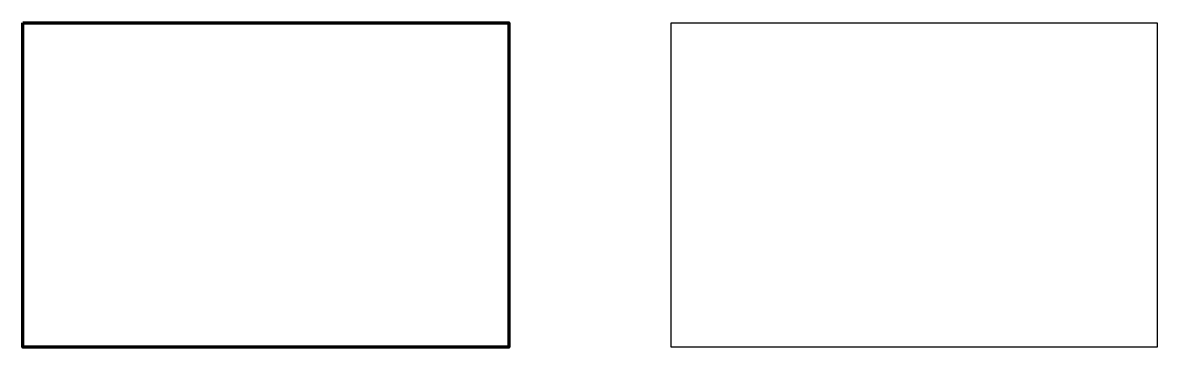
# Model space of a CAD drawing. Header units: millimetres. Extents: x 0 to 70, y 0 to 20.
import ezdxf

# ---------------------------------------------------------------- set-up
doc = ezdxf.new("R2010")
doc.units = ezdxf.units.MM
doc.header["$LTSCALE"] = 50
doc.linetypes.add('Rosetta-Dash', pattern=[5.588, 2.54, -1.27, 0.508, -1.27])
doc.layers.add('Rosetta-Blue', color=5, linetype='Rosetta-Dash', lineweight=25, true_color=0x0000ff)
doc.layers.add('Rosetta-Red', color=1, linetype='Continuous', lineweight=120, true_color=0xff0000)

msp = doc.modelspace()

# ---------------------------------------------------------------- wipeouts: each hides what was drawn before it
at = {"color": 255, "transparency": 33554687}
for points, layer in [([(40, 20), (70, 20), (70, 0), (40, 0)], 'Rosetta-Blue'), ([(0, 20), (30, 20), (30, 0), (0, 0)], 'Rosetta-Red')]:
    msp.add_wipeout(points, dxfattribs=at).dxf.layer = layer

# ---------------------------------------------------------------- next in the draw order: linework, layer by layer
at = {"layer": 'Rosetta-Blue', "transparency": 33554687, "flags": 128}
msp.add_lwpolyline([(40, 20), (70, 20), (70, 0), (40, 0)], close=True, dxfattribs=at)
at = {"layer": 'Rosetta-Red', "transparency": 33554687, "flags": 128}
msp.add_lwpolyline([(0, 20), (30, 20), (30, 0), (0, 0)], close=True, dxfattribs=at)

doc.saveas('drawing.dxf')
